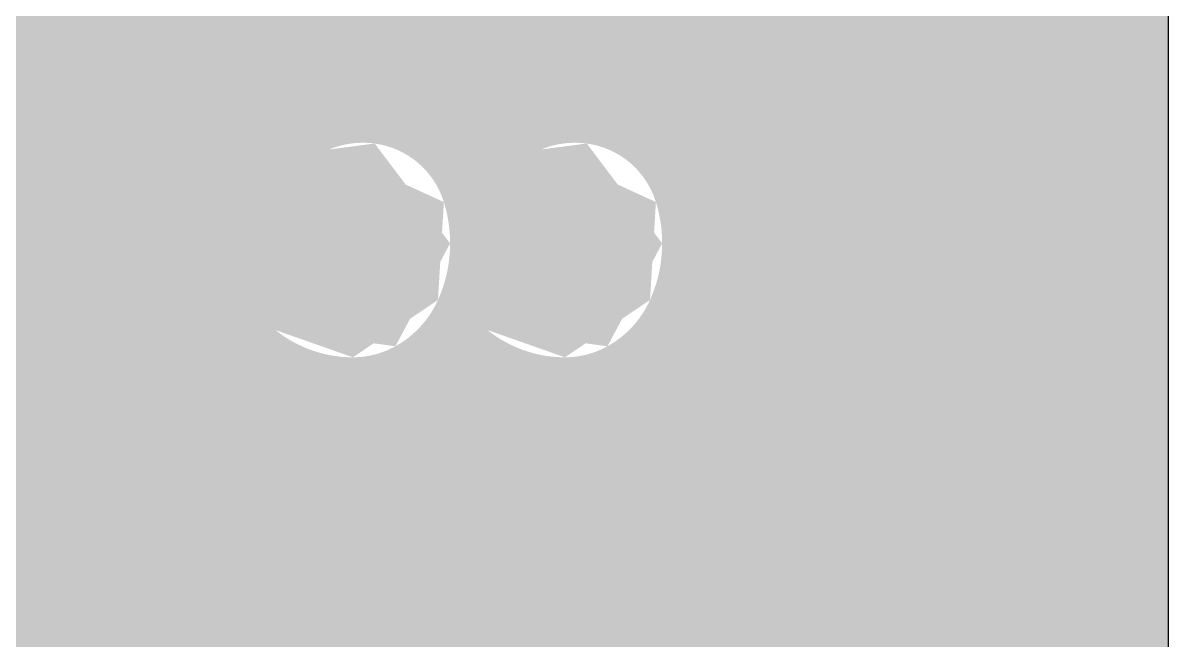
# Model space of a CAD drawing. Header units: millimetres. Extents: x -15 to 15, y -4 to 35.
# Drawn here: x 7.66 to 15, y 2.96 to 6.92 of the extents above; entities that cross this region are included whole.
import ezdxf

# ---------------------------------------------------------------- set-up
doc = ezdxf.new("R2010")
doc.units = ezdxf.units.MM
doc.layers.add('GREEN', color=7, linetype='Continuous', true_color=0x007f00)
doc.layers.add('WHITE', color=7, linetype='Continuous', true_color=0xf5f5f5)
doc.layers.add('L25', color=1, linetype='Continuous')
doc.layers.add('T25', color=1, linetype='Continuous')

# ---------------------------------------------------------------- blocks, each defined once
blk = doc.blocks.new('MR-GM-31-7')
at = {"layer": 'GREEN'}
h = blk.add_hatch(color=256, dxfattribs=at)
h.dxf.hatch_style = 1
edge = h.paths.add_edge_path(flags=16)
edge.add_line((14, 32.5), (14, 2.5))
edge.add_arc((12.5, 2.5), 1.5, -90, 0, ccw=False)
edge.add_line((12.5, 1), (-12.5, 1))
edge.add_arc((-12.5, 2.5), 1.5, 180, 270, ccw=False)
edge.add_line((-14, 2.5), (-14, 32.5))
edge.add_arc((-12.5, 32.5), 1.5, 90, 180, ccw=False)
edge.add_line((-12.5, 34), (12.5, 34))
edge.add_arc((12.5, 32.5), 1.5, 0, 90, ccw=False)
edge = h.paths.add_edge_path()
edge.add_line((14.5, 32.5), (14.5, 2.5))
edge.add_arc((12.5, 2.5), 2, -90, 0, ccw=False)
edge.add_line((12.5, 0.5), (-12.5, 0.5))
edge.add_arc((-12.5, 2.5), 2, 180, 270, ccw=False)
edge.add_line((-14.5, 2.5), (-14.5, 32.5))
edge.add_arc((-12.5, 32.5), 2, 90, 180, ccw=False)
edge.add_line((-12.5, 34.5), (12.5, 34.5))
edge.add_arc((12.5, 32.5), 2, 0, 90, ccw=False)
h = blk.add_hatch(color=256, dxfattribs=at)
h.dxf.hatch_style = 1
h.paths.add_polyline_path([(8.8896, 6.4532, 0.767016), (7.8804, 6.4532, 0.131852), (7.8804, 5.1572, 0.339345), (8.385, 4.7702), (8.385, 5.0502, -0.339345), (8.1509, 5.2298, -0.131852), (8.1509, 6.3806, -0.767016), (8.6191, 6.3806, -0.131852), (8.6191, 5.2298, -0.33923), (8.3851, 5.0502), (8.3851, 4.7702, 0.339292), (8.8896, 5.1572, 0.131852)])
h = blk.add_hatch(color=256, dxfattribs=at)
h.dxf.hatch_style = 1
edge = h.paths.add_edge_path()
edge.add_ellipse((9.7718, 5.5638), major_axis=(0, 0.7937), ratio=1, start_angle=141.24341, end_angle=180.00001, ccw=False)
edge.add_line((9.275, 4.9449), (9.4503, 5.1633))
edge.add_ellipse((9.7718, 5.5638), major_axis=(0, 0.5137), ratio=1, start_angle=141.24349, end_angle=179.99999)
edge.add_ellipse((9.7718, 5.3305), major_axis=(0, 0.2803), ratio=1, start_angle=179.99999, end_angle=209.09099)
edge.add_ellipse((9.7327, 5.4009), major_axis=(0, 0.3609), ratio=1, start_angle=209.09103, end_angle=245.76763)
edge.add_ellipse((9.5106, 5.5008), major_axis=(0, 0.6044), ratio=1, start_angle=245.76761, end_angle=270.00002)
edge.add_ellipse((9.4958, 5.5008), major_axis=(0, 0.6192), ratio=1, start_angle=-90, end_angle=-72.84605)
edge.add_ellipse((9.8398, 5.607), major_axis=(0, 0.2591), ratio=1, start_angle=-72.84607, end_angle=-7.63227)
edge.add_ellipse((9.836, 5.5787), major_axis=(0, 0.2878), ratio=1, start_angle=-7.63226, end_angle=22.48313)
edge.add_ellipse((9.9625, 5.2732), major_axis=(0, 0.6183), ratio=1, start_angle=22.48309, end_angle=35.58487)
edge.add_line((9.6026, 5.7761), (9.324, 5.8112))
edge.add_line((9.324, 5.8112), (9.3735, 6.8052))
edge.add_line((9.3735, 6.8052), (10.3168, 6.8052))
edge.add_line((10.3168, 6.8052), (10.3168, 6.5252))
edge.add_line((10.3168, 6.5252), (9.6399, 6.5252))
edge.add_line((9.6399, 6.5252), (9.6189, 6.1033))
edge.add_ellipse((9.836, 5.5787), major_axis=(0, 0.5678), ratio=1, start_angle=352.36774, end_angle=382.48313, ccw=False)
edge.add_ellipse((9.8398, 5.607), major_axis=(0, 0.5391), ratio=1, start_angle=287.15395, end_angle=352.36775, ccw=False)
edge.add_ellipse((9.4958, 5.5008), major_axis=(0, 0.8992), ratio=1, start_angle=269.99999, end_angle=287.15393, ccw=False)
edge.add_ellipse((9.5106, 5.5008), major_axis=(0, 0.8844), ratio=1, start_angle=245.76758, end_angle=269.99998, ccw=False)
edge.add_ellipse((9.7327, 5.4009), major_axis=(0, 0.6409), ratio=1, start_angle=209.09094, end_angle=245.76754, ccw=False)
edge.add_ellipse((9.7718, 5.3305), major_axis=(0, 0.5603), ratio=1, start_angle=179.99997, end_angle=209.09097, ccw=False)
h = blk.add_hatch(color=256, dxfattribs=at)
h.dxf.hatch_style = 1
edge = h.paths.add_edge_path()
edge.add_ellipse((11.1318, 5.5638), major_axis=(0, 0.7937), ratio=1, start_angle=141.24341, end_angle=180.00001, ccw=False)
edge.add_line((10.635, 4.9449), (10.8103, 5.1633))
edge.add_ellipse((11.1318, 5.5638), major_axis=(0, 0.5137), ratio=1, start_angle=141.24349, end_angle=179.99999)
edge.add_ellipse((11.1318, 5.3305), major_axis=(0, 0.2803), ratio=1, start_angle=179.99999, end_angle=209.09099)
edge.add_ellipse((11.0927, 5.4009), major_axis=(0, 0.3609), ratio=1, start_angle=209.09103, end_angle=245.76763)
edge.add_ellipse((10.8706, 5.5008), major_axis=(0, 0.6044), ratio=1, start_angle=245.76761, end_angle=270.00002)
edge.add_ellipse((10.8558, 5.5008), major_axis=(0, 0.6192), ratio=1, start_angle=-90, end_angle=-72.84605)
edge.add_ellipse((11.1998, 5.607), major_axis=(0, 0.2591), ratio=1, start_angle=-72.84607, end_angle=-7.63227)
edge.add_ellipse((11.196, 5.5787), major_axis=(0, 0.2878), ratio=1, start_angle=-7.63226, end_angle=22.48313)
edge.add_ellipse((11.3225, 5.2732), major_axis=(0, 0.6183), ratio=1, start_angle=22.48309, end_angle=35.58487)
edge.add_line((10.9626, 5.7761), (10.684, 5.8112))
edge.add_line((10.684, 5.8112), (10.7335, 6.8052))
edge.add_line((10.7335, 6.8052), (11.6768, 6.8052))
edge.add_line((11.6768, 6.8052), (11.6768, 6.5252))
edge.add_line((11.6768, 6.5252), (10.9999, 6.5252))
edge.add_line((10.9999, 6.5252), (10.9789, 6.1033))
edge.add_ellipse((11.196, 5.5787), major_axis=(0, 0.5678), ratio=1, start_angle=352.36774, end_angle=382.48313, ccw=False)
edge.add_ellipse((11.1998, 5.607), major_axis=(0, 0.5391), ratio=1, start_angle=287.15395, end_angle=352.36775, ccw=False)
edge.add_ellipse((10.8558, 5.5008), major_axis=(0, 0.8992), ratio=1, start_angle=269.99999, end_angle=287.15393, ccw=False)
edge.add_ellipse((10.8706, 5.5008), major_axis=(0, 0.8844), ratio=1, start_angle=245.76758, end_angle=269.99998, ccw=False)
edge.add_ellipse((11.0927, 5.4009), major_axis=(0, 0.6409), ratio=1, start_angle=209.09094, end_angle=245.76754, ccw=False)
edge.add_ellipse((11.1318, 5.3305), major_axis=(0, 0.5603), ratio=1, start_angle=179.99997, end_angle=209.09097, ccw=False)
h = blk.add_hatch(color=256, dxfattribs=at)
h.paths.add_polyline_path([(10.9593, 3.1483), (10.9331, 3.1277), (10.8926, 3.1051), (10.8484, 3.0966), (10.8165, 3.1004), (10.7864, 3.1117), (10.7619, 3.1333), (10.7469, 3.1652), (10.745, 3.2038), (10.7506, 3.231), (10.7685, 3.2555), (10.8052, 3.2837), (10.8447, 3.3034), (10.8964, 3.3269), (10.9425, 3.3438), (10.9593, 3.3513)], flags=16)
h.paths.add_polyline_path([(10.9593, 3.3802), (10.9594, 3.5328), (10.9566, 3.5629), (10.9434, 3.5807), (10.9208, 3.5929), (10.8926, 3.5976), (10.8503, 3.5967), (10.8099, 3.5845), (10.7798, 3.5676), (10.7629, 3.5516), (10.7572, 3.5412), (10.7582, 3.5337), (10.7591, 3.4989), (10.7582, 3.4707), (10.7518, 3.4492), (10.7412, 3.4294), (10.7158, 3.419), (10.6952, 3.4172), (10.6726, 3.4209), (10.6594, 3.435), (10.6519, 3.4576), (10.6547, 3.483), (10.6688, 3.5102), (10.697, 3.5403), (10.7544, 3.5817), (10.8193, 3.6108), (10.8804, 3.6287), (10.9227, 3.6343), (10.9641, 3.6334), (11.0027, 3.623), (11.0318, 3.5995), (11.0553, 3.5619), (11.061, 3.5112), (11.0641, 3.4404), (11.0641, 3.1248), (11.0685, 3.0938), (11.0807, 3.0844), (11.0976, 3.0844), (11.1164, 3.0919), (11.1249, 3.1098), (11.1324, 3.1277), (11.1512, 3.1277), (11.1456, 3.0938), (11.1324, 3.0647), (11.1117, 3.0431), (11.0854, 3.0327), (11.0591, 3.028), (11.0309, 3.0337), (11.0017, 3.0478), (10.981, 3.0694), (10.966, 3.0938), (10.9604, 3.1209), (10.9331, 3.0995), (10.8889, 3.0656), (10.8494, 3.0421), (10.8183, 3.0346), (10.7845, 3.0308), (10.7563, 3.0308), (10.7272, 3.038), (10.6886, 3.0619), (10.6679, 3.0882), (10.6566, 3.1154), (10.6528, 3.1446), (10.6557, 3.1718), (10.6688, 3.2066), (10.6904, 3.2414), (10.7205, 3.2686), (10.7647, 3.2968), (10.8165, 3.3228), (10.8738, 3.3467), (10.919, 3.3645)])
h.paths.add_polyline_path([(11.6182, 3.5913), (11.6282, 3.5865), (11.6365, 3.5817), (11.6444, 3.5763), (11.6519, 3.5704), (11.659, 3.5639), (11.6657, 3.5569), (11.672, 3.5494), (11.6778, 3.5413), (11.6832, 3.5327), (11.6869, 3.5262), (11.691, 3.5179), (11.6948, 3.5094), (11.6981, 3.5007), (11.701, 3.4918), (11.7035, 3.4827), (11.7055, 3.4734), (11.7071, 3.4639), (11.7083, 3.4542), (11.7083, 3.1553), (11.7075, 3.1546), (11.6991, 3.1468), (11.6906, 3.1396), (11.6821, 3.1328), (11.6735, 3.1268), (11.665, 3.1212), (11.6563, 3.1164), (11.6477, 3.112), (11.639, 3.1082), (11.6302, 3.105), (11.6214, 3.1024), (11.6125, 3.1004), (11.6036, 3.0989), (11.5947, 3.098), (11.5857, 3.0978), (11.585, 3.0978), (11.5757, 3.0981), (11.5665, 3.0989), (11.5574, 3.1003), (11.5484, 3.1022), (11.5396, 3.1046), (11.5309, 3.1075), (11.5222, 3.111), (11.5137, 3.115), (11.5053, 3.1196), (11.497, 3.1247), (11.4887, 3.1302), (11.4806, 3.1363), (11.4726, 3.143), (11.4648, 3.1502), (11.457, 3.1579), (11.4493, 3.1662), (11.4469, 3.1689), (11.4417, 3.1751), (11.4367, 3.1816), (11.4319, 3.1884), (11.4274, 3.1953), (11.4232, 3.2026), (11.4192, 3.21), (11.4154, 3.2177), (11.4119, 3.2256), (11.4086, 3.2338), (11.4055, 3.2422), (11.4028, 3.2508), (11.4002, 3.2597), (11.3979, 3.2689), (11.3958, 3.2782), (11.394, 3.2878), (11.3924, 3.2977), (11.3911, 3.3078), (11.39, 3.3181), (11.3891, 3.3287), (11.3885, 3.3394), (11.3882, 3.3505), (11.3881, 3.3618), (11.3881, 3.3646), (11.3883, 3.3758), (11.3887, 3.3868), (11.3894, 3.3975), (11.3904, 3.408), (11.3916, 3.4182), (11.3931, 3.4281), (11.3948, 3.4378), (11.3968, 3.4473), (11.399, 3.4566), (11.4015, 3.4655), (11.4042, 3.4743), (11.4073, 3.4828), (11.4105, 3.491), (11.4141, 3.4991), (11.4178, 3.5068), (11.4218, 3.5143), (11.4261, 3.5215), (11.4307, 3.5286), (11.4355, 3.5354), (11.4405, 3.5419), (11.4458, 3.5482), (11.4514, 3.5543), (11.4558, 3.5587), (11.4637, 3.566), (11.4716, 3.5726), (11.4797, 3.5786), (11.4881, 3.584), (11.4966, 3.5888), (11.5053, 3.5928), (11.514, 3.5963), (11.5231, 3.5992), (11.5322, 3.6014), (11.5416, 3.603), (11.5511, 3.6039), (11.5607, 3.6043), (11.5695, 3.6039), (11.5791, 3.6029), (11.5887, 3.6011), (11.5985, 3.5985), (11.6083, 3.5953)], flags=16)
edge = h.paths.add_edge_path()
edge.add_arc((11.5698, 3.7284), 0.1855, 48.49159, 71.90466, ccw=False)
edge.add_line((11.6928, 3.8674), (11.6976, 3.8604))
edge.add_line((11.6976, 3.8604), (11.7017, 3.8514))
edge.add_line((11.7017, 3.8514), (11.7051, 3.8405))
edge.add_line((11.7051, 3.8405), (11.7058, 3.8365))
edge.add_line((11.7058, 3.8365), (11.7065, 3.8316))
edge.add_line((11.7065, 3.8316), (11.707, 3.8258))
edge.add_line((11.707, 3.8258), (11.7076, 3.8192))
edge.add_line((11.7076, 3.8192), (11.7081, 3.8116))
edge.add_line((11.7081, 3.8116), (11.7085, 3.8031))
edge.add_line((11.7085, 3.8031), (11.7089, 3.7937))
edge.add_line((11.7089, 3.7937), (11.7092, 3.7833))
edge.add_line((11.7092, 3.7833), (11.7095, 3.7721))
edge.add_line((11.7095, 3.7721), (11.708, 3.7436))
edge.add_line((11.708, 3.7436), (11.7082, 3.7305))
edge.add_line((11.7082, 3.7305), (11.7082, 3.7166))
edge.add_line((11.7082, 3.7166), (11.7083, 3.7017))
edge.add_line((11.7083, 3.7017), (11.7083, 3.5948))
edge.add_line((11.7083, 3.5948), (11.7071, 3.5958))
edge.add_line((11.7071, 3.5958), (11.6997, 3.602))
edge.add_line((11.6997, 3.602), (11.692, 3.6076))
edge.add_line((11.692, 3.6076), (11.6841, 3.613))
edge.add_line((11.6841, 3.613), (11.6759, 3.6178))
edge.add_line((11.6759, 3.6178), (11.6675, 3.6223))
edge.add_line((11.6675, 3.6223), (11.6588, 3.6263))
edge.add_line((11.6588, 3.6263), (11.6498, 3.6299))
edge.add_line((11.6498, 3.6299), (11.6406, 3.6331))
edge.add_line((11.6406, 3.6331), (11.6311, 3.6359))
edge.add_line((11.6311, 3.6359), (11.6214, 3.6382))
edge.add_line((11.6214, 3.6382), (11.6115, 3.6401))
edge.add_line((11.6115, 3.6401), (11.6012, 3.6416))
edge.add_line((11.6012, 3.6416), (11.5908, 3.6426))
edge.add_line((11.5908, 3.6426), (11.58, 3.6433))
edge.add_line((11.58, 3.6433), (11.5691, 3.6435))
edge.add_line((11.5691, 3.6435), (11.5594, 3.6434))
edge.add_line((11.5594, 3.6434), (11.5491, 3.6429))
edge.add_line((11.5491, 3.6429), (11.539, 3.6422))
edge.add_line((11.539, 3.6422), (11.529, 3.6411))
edge.add_line((11.529, 3.6411), (11.5192, 3.6397))
edge.add_line((11.5192, 3.6397), (11.5096, 3.6381))
edge.add_line((11.5096, 3.6381), (11.5, 3.6361))
edge.add_line((11.5, 3.6361), (11.4906, 3.6339))
edge.add_line((11.4906, 3.6339), (11.4814, 3.6312))
edge.add_line((11.4814, 3.6312), (11.4724, 3.6284))
edge.add_line((11.4724, 3.6284), (11.4634, 3.6252))
edge.add_line((11.4634, 3.6252), (11.4546, 3.6217))
edge.add_line((11.4546, 3.6217), (11.446, 3.6178))
edge.add_line((11.446, 3.6178), (11.4375, 3.6137))
edge.add_line((11.4375, 3.6137), (11.4291, 3.6093))
edge.add_line((11.4291, 3.6093), (11.4209, 3.6045))
edge.add_line((11.4209, 3.6045), (11.4129, 3.5995))
edge.add_line((11.4129, 3.5995), (11.4049, 3.5942))
edge.add_line((11.4049, 3.5942), (11.3972, 3.5885))
edge.add_line((11.3972, 3.5885), (11.3896, 3.5826))
edge.add_line((11.3896, 3.5826), (11.3821, 3.5763))
edge.add_line((11.3821, 3.5763), (11.3748, 3.5697))
edge.add_line((11.3748, 3.5697), (11.3676, 3.5628))
edge.add_line((11.3676, 3.5628), (11.3606, 3.5556))
edge.add_line((11.3606, 3.5556), (11.3537, 3.5481))
edge.add_line((11.3537, 3.5481), (11.347, 3.5403))
edge.add_line((11.347, 3.5403), (11.3433, 3.5358))
edge.add_line((11.3433, 3.5358), (11.337, 3.5279))
edge.add_line((11.337, 3.5279), (11.331, 3.52))
edge.add_line((11.331, 3.52), (11.3253, 3.512))
edge.add_line((11.3253, 3.512), (11.3198, 3.5039))
edge.add_line((11.3198, 3.5039), (11.3145, 3.4958))
edge.add_line((11.3145, 3.4958), (11.3095, 3.4876))
edge.add_line((11.3095, 3.4876), (11.3048, 3.4794))
edge.add_line((11.3048, 3.4794), (11.3003, 3.4711))
edge.add_line((11.3003, 3.4711), (11.296, 3.4628))
edge.add_line((11.296, 3.4628), (11.292, 3.4543))
edge.add_line((11.292, 3.4543), (11.2881, 3.4459))
edge.add_line((11.2881, 3.4459), (11.2846, 3.4373))
edge.add_line((11.2846, 3.4373), (11.2813, 3.4287))
edge.add_line((11.2813, 3.4287), (11.2782, 3.4201))
edge.add_line((11.2782, 3.4201), (11.2754, 3.4114))
edge.add_line((11.2754, 3.4114), (11.2729, 3.4026))
edge.add_line((11.2729, 3.4026), (11.2705, 3.3938))
edge.add_line((11.2705, 3.3938), (11.2685, 3.3849))
edge.add_line((11.2685, 3.3849), (11.2666, 3.376))
edge.add_line((11.2666, 3.376), (11.265, 3.367))
edge.add_line((11.265, 3.367), (11.2637, 3.358))
edge.add_line((11.2637, 3.358), (11.2626, 3.3488))
edge.add_line((11.2626, 3.3488), (11.2617, 3.3396))
edge.add_line((11.2617, 3.3396), (11.2612, 3.3304))
edge.add_line((11.2612, 3.3304), (11.2608, 3.3211))
edge.add_line((11.2608, 3.3211), (11.2606, 3.3117))
edge.add_line((11.2606, 3.3117), (11.2608, 3.3017))
edge.add_line((11.2608, 3.3017), (11.2612, 3.2915))
edge.add_line((11.2612, 3.2915), (11.2619, 3.2815))
edge.add_line((11.2619, 3.2815), (11.2628, 3.2716))
edge.add_line((11.2628, 3.2716), (11.264, 3.2619))
edge.add_line((11.264, 3.2619), (11.2655, 3.2524))
edge.add_line((11.2655, 3.2524), (11.2672, 3.2431))
edge.add_line((11.2672, 3.2431), (11.2693, 3.2338))
edge.add_line((11.2693, 3.2338), (11.2716, 3.2247))
edge.add_line((11.2716, 3.2247), (11.2742, 3.2158))
edge.add_line((11.2742, 3.2158), (11.277, 3.2071))
edge.add_line((11.277, 3.2071), (11.2801, 3.1985))
edge.add_line((11.2801, 3.1985), (11.2835, 3.1901))
edge.add_line((11.2835, 3.1901), (11.2871, 3.1819))
edge.add_line((11.2871, 3.1819), (11.2911, 3.1737))
edge.add_line((11.2911, 3.1737), (11.2953, 3.1658))
edge.add_line((11.2953, 3.1658), (11.2997, 3.158))
edge.add_line((11.2997, 3.158), (11.3045, 3.1503))
edge.add_line((11.3045, 3.1503), (11.3095, 3.1429))
edge.add_line((11.3095, 3.1429), (11.3148, 3.1355))
edge.add_line((11.3148, 3.1355), (11.3203, 3.1284))
edge.add_line((11.3203, 3.1284), (11.3261, 3.1214))
edge.add_line((11.3261, 3.1214), (11.3323, 3.1146))
edge.add_line((11.3323, 3.1146), (11.3386, 3.1079))
edge.add_line((11.3386, 3.1079), (11.3445, 3.102))
edge.add_line((11.3445, 3.102), (11.3522, 3.0948))
edge.add_line((11.3522, 3.0948), (11.36, 3.088))
edge.add_line((11.36, 3.088), (11.3679, 3.0815))
edge.add_line((11.3679, 3.0815), (11.3759, 3.0754))
edge.add_line((11.3759, 3.0754), (11.384, 3.0697))
edge.add_line((11.384, 3.0697), (11.3923, 3.0643))
edge.add_line((11.3923, 3.0643), (11.4007, 3.0594))
edge.add_line((11.4007, 3.0594), (11.4092, 3.0547))
edge.add_line((11.4092, 3.0547), (11.4179, 3.0505))
edge.add_line((11.4179, 3.0505), (11.4267, 3.0466))
edge.add_line((11.4267, 3.0466), (11.4355, 3.0431))
edge.add_line((11.4355, 3.0431), (11.4445, 3.0399))
edge.add_line((11.4445, 3.0399), (11.4536, 3.0371))
edge.add_line((11.4536, 3.0371), (11.4629, 3.0348))
edge.add_line((11.4629, 3.0348), (11.4723, 3.0327))
edge.add_line((11.4723, 3.0327), (11.4818, 3.0311))
edge.add_line((11.4818, 3.0311), (11.4914, 3.0297))
edge.add_line((11.4914, 3.0297), (11.5012, 3.0288))
edge.add_line((11.5012, 3.0288), (11.511, 3.0283))
edge.add_line((11.511, 3.0283), (11.521, 3.0281))
edge.add_line((11.521, 3.0281), (11.5281, 3.0282))
edge.add_line((11.5281, 3.0282), (11.5386, 3.0287))
edge.add_line((11.5386, 3.0287), (11.5489, 3.0296))
edge.add_line((11.5489, 3.0296), (11.5591, 3.0309))
edge.add_line((11.5591, 3.0309), (11.5691, 3.0326))
edge.add_line((11.5691, 3.0326), (11.579, 3.0348))
edge.add_line((11.579, 3.0348), (11.5888, 3.0375))
edge.add_line((11.5888, 3.0375), (11.5983, 3.0404))
edge.add_line((11.5983, 3.0404), (11.6078, 3.0439))
edge.add_line((11.6078, 3.0439), (11.6171, 3.0478))
edge.add_line((11.6171, 3.0478), (11.6187, 3.0484))
edge.add_line((11.6187, 3.0484), (11.6266, 3.0521))
edge.add_line((11.6266, 3.0521), (11.6346, 3.0561))
edge.add_line((11.6346, 3.0561), (11.6427, 3.0606))
edge.add_line((11.6427, 3.0606), (11.6508, 3.0655))
edge.add_line((11.6508, 3.0655), (11.6589, 3.0708))
edge.add_line((11.6589, 3.0708), (11.667, 3.0765))
edge.add_line((11.667, 3.0765), (11.6752, 3.0826))
edge.add_line((11.6752, 3.0826), (11.6834, 3.0891))
edge.add_line((11.6834, 3.0891), (11.6917, 3.096))
edge.add_line((11.6917, 3.096), (11.7, 3.1034))
edge.add_line((11.7, 3.1034), (11.7083, 3.1111))
edge.add_line((11.7083, 3.1111), (11.7083, 3.0281))
edge.add_line((11.7083, 3.0281), (11.8839, 3.0849))
edge.add_line((11.8839, 3.0849), (11.8231, 3.1054))
edge.add_line((11.8231, 3.1054), (11.8231, 3.9826))
edge.add_line((11.8231, 3.9826), (11.6275, 3.9048))
h.paths.add_polyline_path([(12.2109, 3.0566), (12.207, 3.0566), (12.1971, 3.0571), (12.1874, 3.0583), (12.1778, 3.06), (12.1684, 3.0623), (12.1592, 3.0651), (12.1501, 3.0686), (12.1411, 3.0726), (12.1324, 3.0772), (12.1237, 3.0825), (12.1152, 3.0882), (12.107, 3.0946), (12.0989, 3.1016), (12.0976, 3.1027), (12.0912, 3.1088), (12.0851, 3.1155), (12.0792, 3.1224), (12.0737, 3.1297), (12.0684, 3.1374), (12.0635, 3.1454), (12.0587, 3.1539), (12.0543, 3.1627), (12.0502, 3.172), (12.0463, 3.1815), (12.0427, 3.1915), (12.0394, 3.2018), (12.0364, 3.2126), (12.0336, 3.2237), (12.0311, 3.2352), (12.0102, 3.2352), (12.0102, 3.0594), (12.1007, 3.0349), (12.1116, 3.0322), (12.1223, 3.0298), (12.1329, 3.0275), (12.1431, 3.0256), (12.1533, 3.0239), (12.1631, 3.0225), (12.1728, 3.0213), (12.1823, 3.0204), (12.1916, 3.0198), (12.2007, 3.0194), (12.2096, 3.0193), (12.2153, 3.0193), (12.2253, 3.0198), (12.2352, 3.0208), (12.245, 3.0222), (12.2546, 3.0241), (12.2641, 3.0264), (12.2734, 3.0292), (12.2827, 3.0324), (12.2918, 3.0361), (12.3008, 3.0402), (12.3097, 3.0449), (12.3184, 3.05), (12.3269, 3.0556), (12.3354, 3.0615), (12.3438, 3.068), (12.3497, 3.073), (12.3571, 3.0799), (12.3639, 3.0871), (12.3701, 3.0945), (12.3759, 3.1022), (12.3811, 3.1103), (12.3857, 3.1186), (12.3898, 3.1272), (12.3934, 3.136), (12.3964, 3.1452), (12.3988, 3.1546), (12.4008, 3.1644), (12.4021, 3.1744), (12.4029, 3.1847), (12.4032, 3.1953), (12.4031, 3.203), (12.4024, 3.2118), (12.4012, 3.2204), (12.3996, 3.2289), (12.3974, 3.2372), (12.3947, 3.2453), (12.3916, 3.2533), (12.388, 3.2611), (12.3839, 3.2688), (12.3793, 3.2764), (12.3742, 3.2838), (12.3686, 3.291), (12.3625, 3.2981), (12.356, 3.305), (12.3489, 3.3118), (12.3414, 3.3184), (12.3333, 3.3249), (12.3248, 3.3312), (12.3158, 3.3374), (12.3062, 3.3434), (12.2962, 3.3492), (12.2857, 3.355), (12.2747, 3.3605), (12.1823, 3.4054), (12.1744, 3.4094), (12.1629, 3.4154), (12.1524, 3.4213), (12.1426, 3.4271), (12.1338, 3.4328), (12.1258, 3.4385), (12.1187, 3.4441), (12.1125, 3.4497), (12.1071, 3.4551), (12.1026, 3.4605), (12.0995, 3.4647), (12.0943, 3.473), (12.09, 3.4817), (12.0866, 3.4909), (12.0843, 3.5006), (12.0828, 3.5107), (12.0824, 3.5214), (12.0824, 3.5224), (12.0833, 3.5316), (12.0856, 3.5405), (12.0894, 3.549), (12.0947, 3.5574), (12.1014, 3.5654), (12.1096, 3.5733), (12.1147, 3.5773), (12.1224, 3.5825), (12.1308, 3.5868), (12.1397, 3.5904), (12.1492, 3.5931), (12.1593, 3.5951), (12.1699, 3.5963), (12.1811, 3.5966), (12.186, 3.5966), (12.1968, 3.5961), (12.2072, 3.5948), (12.2173, 3.593), (12.227, 3.5906), (12.2363, 3.5876), (12.2452, 3.5839), (12.2538, 3.5796), (12.262, 3.5747), (12.2698, 3.5692), (12.2773, 3.5631), (12.2781, 3.5623), (12.2833, 3.5572), (12.2883, 3.5516), (12.2933, 3.5452), (12.2981, 3.5383), (12.3027, 3.5308), (12.3072, 3.5226), (12.3116, 3.514), (12.3159, 3.5047), (12.32, 3.4948), (12.3241, 3.4843), (12.3279, 3.4732), (12.3316, 3.4616), (12.3352, 3.4493), (12.3387, 3.4365), (12.3596, 3.4365), (12.3596, 3.5936), (12.2516, 3.6237), (12.2406, 3.6264), (12.2301, 3.6288), (12.2199, 3.6306), (12.2102, 3.6322), (12.201, 3.6332), (12.192, 3.6338), (12.1836, 3.634), (12.1728, 3.6338), (12.1621, 3.633), (12.1517, 3.6318), (12.1416, 3.6301), (12.1319, 3.6279), (12.1224, 3.6252), (12.1132, 3.622), (12.1042, 3.6183), (12.0956, 3.6142), (12.0874, 3.6095), (12.0793, 3.6043), (12.0716, 3.5986), (12.0642, 3.5925), (12.0571, 3.5859), (12.0541, 3.583), (12.0472, 3.5756), (12.041, 3.5679), (12.0351, 3.56), (12.03, 3.5518), (12.0253, 3.5433), (12.0211, 3.5346), (12.0176, 3.5256), (12.0146, 3.5164), (12.0121, 3.5068), (12.0102, 3.4971), (12.0088, 3.4871), (12.008, 3.4768), (12.0077, 3.4663), (12.0078, 3.4582), (12.0086, 3.4474), (12.0099, 3.4369), (12.0119, 3.4269), (12.0144, 3.4172), (12.0175, 3.408), (12.0213, 3.3992), (12.0257, 3.3907), (12.0306, 3.3827), (12.0362, 3.3751), (12.0382, 3.3726), (12.0427, 3.3674), (12.0478, 3.3622), (12.0536, 3.3568), (12.0599, 3.3514), (12.0669, 3.346), (12.0744, 3.3404), (12.0825, 3.3348), (12.0913, 3.329), (12.1007, 3.3232), (12.1106, 3.3173), (12.1211, 3.3113), (12.1323, 3.3052), (12.1441, 3.299), (12.1564, 3.2928), (12.1591, 3.2914), (12.1716, 3.2852), (12.1835, 3.279), (12.1948, 3.273), (12.2054, 3.2672), (12.2156, 3.2615), (12.225, 3.256), (12.2339, 3.2506), (12.2422, 3.2454), (12.2499, 3.2404), (12.2569, 3.2355), (12.2634, 3.2307), (12.2693, 3.2261), (12.2745, 3.2217), (12.2792, 3.2174), (12.2808, 3.2158), (12.2876, 3.2082), (12.2934, 3.2003), (12.2984, 3.192), (12.3024, 3.1832), (12.3055, 3.174), (12.3078, 3.1644), (12.3091, 3.1544), (12.3096, 3.144), (12.309, 3.1341), (12.3074, 3.1244), (12.3046, 3.1151), (12.3008, 3.1063), (12.2957, 3.098), (12.2896, 3.0901), (12.2824, 3.0826), (12.2763, 3.0774), (12.2685, 3.0719), (12.2602, 3.0672), (12.2514, 3.0634), (12.242, 3.0605), (12.2322, 3.0583), (12.2217, 3.057)])
h.paths.add_polyline_path([(10.151, 3.6148), (10.143, 3.6107), (10.135, 3.6062), (10.1272, 3.6015), (10.1195, 3.5963), (10.1121, 3.5909), (10.1048, 3.5852), (10.0976, 3.5792), (10.0906, 3.5728), (10.0838, 3.5661), (10.0771, 3.5591), (10.0706, 3.5518), (10.0642, 3.5442), (10.0581, 3.5362), (10.052, 3.5279), (10.0461, 3.5194), (10.0404, 3.5105), (10.0398, 3.5096), (10.0344, 3.5008), (10.0294, 3.492), (10.0246, 3.4831), (10.02, 3.4742), (10.0157, 3.4653), (10.0117, 3.4564), (10.008, 3.4474), (10.0046, 3.4384), (10.0014, 3.4294), (9.9984, 3.4203), (9.9958, 3.4112), (9.9934, 3.4021), (9.9913, 3.393), (9.9895, 3.3838), (9.9879, 3.3746), (9.9866, 3.3654), (9.9856, 3.356), (9.9855, 3.3554), (9.9848, 3.3455), (9.9842, 3.3357), (9.984, 3.326), (9.984, 3.3163), (9.9844, 3.3067), (9.985, 3.2972), (9.9858, 3.2878), (9.987, 3.2783), (9.9884, 3.269), (9.9901, 3.2597), (9.992, 3.2505), (9.9943, 3.2413), (9.9968, 3.2322), (9.9996, 3.2232), (10.0027, 3.2142), (10.006, 3.2053), (10.0096, 3.1965), (10.0135, 3.1877), (10.0176, 3.179), (10.0221, 3.1703), (10.0268, 3.1618), (10.0318, 3.1532), (10.0359, 3.1465), (10.0414, 3.1382), (10.047, 3.1303), (10.0528, 3.1227), (10.0589, 3.1153), (10.065, 3.1082), (10.0715, 3.1014), (10.078, 3.095), (10.0848, 3.0888), (10.0917, 3.0829), (10.0989, 3.0774), (10.1063, 3.0721), (10.1138, 3.0671), (10.1215, 3.0625), (10.1295, 3.0581), (10.1376, 3.054), (10.1458, 3.0502), (10.1543, 3.0467), (10.163, 3.0435), (10.1719, 3.0406), (10.181, 3.038), (10.1902, 3.0357), (10.1997, 3.0337), (10.2093, 3.032), (10.2191, 3.0306), (10.2292, 3.0295), (10.2388, 3.0287), (10.2486, 3.0282), (10.2585, 3.0281), (10.2682, 3.0283), (10.2779, 3.0288), (10.2875, 3.0296), (10.2969, 3.0308), (10.3064, 3.0323), (10.3157, 3.0341), (10.3248, 3.0362), (10.334, 3.0387), (10.3431, 3.0415), (10.3521, 3.0446), (10.361, 3.0481), (10.3698, 3.0519), (10.3785, 3.056), (10.3839, 3.0588), (10.392, 3.0632), (10.3999, 3.068), (10.4076, 3.073), (10.4151, 3.0784), (10.4225, 3.084), (10.4297, 3.0899), (10.4367, 3.0962), (10.4435, 3.1027), (10.4502, 3.1096), (10.4567, 3.1168), (10.463, 3.1242), (10.4691, 3.132), (10.4751, 3.1401), (10.4809, 3.1484), (10.4865, 3.157), (10.492, 3.166), (10.4965, 3.1739), (10.5015, 3.1829), (10.5061, 3.1919), (10.5106, 3.2009), (10.5147, 3.21), (10.5186, 3.219), (10.5222, 3.2281), (10.5256, 3.2372), (10.5287, 3.2463), (10.5315, 3.2554), (10.5341, 3.2645), (10.5364, 3.2736), (10.5385, 3.2827), (10.5403, 3.2919), (10.5418, 3.3011), (10.5431, 3.3102), (10.5441, 3.3194), (10.5442, 3.3206), (10.545, 3.3305), (10.5455, 3.3403), (10.5457, 3.3501), (10.5456, 3.3598), (10.5452, 3.3694), (10.5445, 3.379), (10.5436, 3.3884), (10.5424, 3.3978), (10.5409, 3.4071), (10.5391, 3.4164), (10.537, 3.4256), (10.5347, 3.4346), (10.532, 3.4436), (10.5291, 3.4525), (10.5258, 3.4614), (10.5223, 3.4702), (10.5185, 3.4789), (10.5145, 3.4875), (10.5101, 3.496), (10.5054, 3.5045), (10.5005, 3.5129), (10.4953, 3.5212), (10.4913, 3.5272), (10.4856, 3.5352), (10.4797, 3.5429), (10.4737, 3.5503), (10.4675, 3.5574), (10.4611, 3.5642), (10.4545, 3.5708), (10.4478, 3.577), (10.4408, 3.5831), (10.4337, 3.5887), (10.4263, 3.5941), (10.4188, 3.5992), (10.4111, 3.6041), (10.4033, 3.6086), (10.3952, 3.6128), (10.387, 3.6168), (10.3785, 3.6205), (10.3699, 3.6239), (10.3611, 3.627), (10.3521, 3.6299), (10.3429, 3.6324), (10.3336, 3.6347), (10.3241, 3.6366), (10.3144, 3.6383), (10.3044, 3.6397), (10.2943, 3.6409), (10.286, 3.6415), (10.2763, 3.6419), (10.2668, 3.6421), (10.2572, 3.6418), (10.2477, 3.6413), (10.2382, 3.6403), (10.2288, 3.6391), (10.2195, 3.6374), (10.2101, 3.6355), (10.2008, 3.6332), (10.1914, 3.6306), (10.1822, 3.6276), (10.173, 3.6243), (10.1639, 3.6206), (10.1547, 3.6166)])
h.paths.add_polyline_path([(10.2605, 3.0717), (10.2581, 3.0719), (10.2493, 3.0732), (10.2408, 3.0749), (10.2325, 3.0773), (10.2245, 3.0801), (10.2166, 3.0835), (10.2091, 3.0874), (10.2018, 3.0919), (10.1947, 3.0969), (10.1879, 3.1023), (10.1813, 3.1084), (10.175, 3.1149), (10.1689, 3.122), (10.1631, 3.1296), (10.1575, 3.1377), (10.1521, 3.1464), (10.147, 3.1556), (10.1421, 3.1653), (10.1376, 3.1756), (10.1358, 3.1795), (10.1325, 3.1878), (10.1293, 3.1962), (10.1264, 3.2047), (10.1236, 3.2133), (10.121, 3.2221), (10.1186, 3.2309), (10.1164, 3.2399), (10.1144, 3.2489), (10.1126, 3.2581), (10.111, 3.2674), (10.1096, 3.2767), (10.1084, 3.2863), (10.1074, 3.2959), (10.1065, 3.3056), (10.1059, 3.3154), (10.1054, 3.3253), (10.1052, 3.3354), (10.1052, 3.3455), (10.1053, 3.3558), (10.1056, 3.3661), (10.1062, 3.3766), (10.1069, 3.3871), (10.1078, 3.3978), (10.1085, 3.4038), (10.1098, 3.415), (10.1112, 3.4259), (10.1129, 3.4364), (10.1148, 3.4467), (10.1169, 3.4566), (10.1192, 3.4662), (10.1217, 3.4754), (10.1244, 3.4843), (10.1273, 3.4929), (10.1304, 3.5011), (10.1337, 3.509), (10.1371, 3.5166), (10.1408, 3.5238), (10.1434, 3.5285), (10.149, 3.5379), (10.1548, 3.5466), (10.1609, 3.5547), (10.1672, 3.562), (10.1738, 3.5687), (10.1806, 3.5747), (10.1875, 3.58), (10.1948, 3.5846), (10.2023, 3.5885), (10.2055, 3.59), (10.2151, 3.5939), (10.2245, 3.597), (10.234, 3.5994), (10.2433, 3.6011), (10.2525, 3.602), (10.2618, 3.6022), (10.2709, 3.6018), (10.2743, 3.6013), (10.2837, 3.6), (10.2928, 3.598), (10.3016, 3.5955), (10.3102, 3.5924), (10.3184, 3.5887), (10.3264, 3.5845), (10.334, 3.5797), (10.3413, 3.5744), (10.3483, 3.5684), (10.3551, 3.562), (10.3616, 3.5549), (10.3677, 3.5472), (10.3736, 3.5391), (10.3792, 3.5303), (10.3823, 3.5251), (10.3863, 3.5178), (10.3902, 3.5104), (10.3939, 3.5028), (10.3974, 3.495), (10.4007, 3.487), (10.4037, 3.479), (10.4065, 3.4707), (10.4092, 3.4623), (10.4116, 3.4536), (10.4139, 3.4449), (10.4159, 3.436), (10.4178, 3.4269), (10.4194, 3.4176), (10.4209, 3.4082), (10.4221, 3.3986), (10.4231, 3.3888), (10.4239, 3.3788), (10.4246, 3.3688), (10.425, 3.3585), (10.4252, 3.3481), (10.4252, 3.3375), (10.425, 3.3267), (10.4247, 3.3158), (10.4241, 3.3047), (10.4233, 3.2935), (10.4223, 3.282), (10.4211, 3.27), (10.4196, 3.2576), (10.4178, 3.2457), (10.416, 3.2342), (10.4139, 3.2231), (10.4117, 3.2124), (10.4093, 3.2022), (10.4067, 3.1924), (10.4039, 3.183), (10.401, 3.174), (10.3978, 3.1655), (10.3945, 3.1574), (10.391, 3.1497), (10.3873, 3.1424), (10.3835, 3.1356), (10.3794, 3.1292), (10.3751, 3.1232), (10.3707, 3.1176), (10.3661, 3.1125), (10.3627, 3.109), (10.3554, 3.1022), (10.3479, 3.0961), (10.34, 3.0906), (10.3321, 3.0858), (10.3239, 3.0816), (10.3155, 3.0782), (10.3068, 3.0754), (10.298, 3.0734), (10.289, 3.0719), (10.2797, 3.0712), (10.2702, 3.0711)], flags=16)
h.paths.add_polyline_path([(9.4999, 3.5542), (9.5062, 3.5314), (9.5149, 3.5345), (9.5244, 3.5373), (9.5335, 3.5393), (9.5422, 3.5405), (9.5505, 3.5409), (9.5528, 3.5409), (9.5623, 3.5396), (9.5708, 3.5367), (9.5784, 3.532), (9.5813, 3.5294), (9.5864, 3.5227), (9.5905, 3.5143), (9.5935, 3.5042), (9.5941, 3.5012), (9.5946, 3.4968), (9.5951, 3.4914), (9.5955, 3.4851), (9.5959, 3.4777), (9.5963, 3.4694), (9.5965, 3.46), (9.5968, 3.4497), (9.597, 3.4384), (9.5972, 3.4261), (9.5972, 3.4128), (9.5974, 3.3985), (9.5974, 3.3833), (9.5974, 3.1585), (9.5974, 3.1503), (9.5972, 3.1367), (9.5969, 3.1251), (9.5965, 3.1153), (9.5959, 3.1074), (9.5951, 3.1013), (9.5942, 3.0971), (9.5932, 3.0937), (9.5894, 3.0846), (9.5846, 3.0767), (9.5788, 3.0701), (9.572, 3.0648), (9.5701, 3.0636), (9.5635, 3.0602), (9.5561, 3.0574), (9.5478, 3.055), (9.5387, 3.0532), (9.5287, 3.0519), (9.5179, 3.0511), (9.5062, 3.0509), (9.5062, 3.0281), (9.803, 3.0281), (9.803, 3.0509), (9.7958, 3.051), (9.7849, 3.0516), (9.7748, 3.0527), (9.7656, 3.0543), (9.7572, 3.0565), (9.7497, 3.0591), (9.7429, 3.0623), (9.7387, 3.0647), (9.7305, 3.0704), (9.7237, 3.0766), (9.7181, 3.0834), (9.7138, 3.0908), (9.7111, 3.097), (9.7086, 3.1043), (9.7065, 3.1123), (9.7048, 3.1211), (9.7035, 3.1306), (9.7025, 3.1409), (9.702, 3.1518), (9.7018, 3.1636), (9.7018, 3.4415), (9.7024, 3.4429), (9.7079, 3.4532), (9.7133, 3.463), (9.7187, 3.4723), (9.7241, 3.481), (9.7294, 3.4892), (9.7346, 3.4969), (9.7399, 3.504), (9.7451, 3.5105), (9.7503, 3.5166), (9.7555, 3.5221), (9.7606, 3.527), (9.7614, 3.5277), (9.7698, 3.5343), (9.7778, 3.5383), (9.7853, 3.5397), (9.7857, 3.5397), (9.7916, 3.5387), (9.7986, 3.5361), (9.8068, 3.5318), (9.816, 3.5258), (9.8265, 3.5181), (9.8352, 3.5115), (9.8439, 3.5059), (9.8522, 3.5016), (9.8604, 3.4985), (9.8683, 3.4966), (9.8758, 3.496), (9.8833, 3.4965), (9.892, 3.4984), (9.9003, 3.5018), (9.9079, 3.5067), (9.915, 3.513), (9.9152, 3.5132), (9.921, 3.5203), (9.9257, 3.528), (9.9289, 3.5364), (9.9309, 3.5453), (9.9315, 3.5549), (9.9315, 3.5558), (9.9307, 3.5647), (9.9288, 3.5733), (9.9256, 3.5816), (9.9212, 3.5895), (9.9156, 3.597), (9.9087, 3.6043), (9.9031, 3.6089), (9.8957, 3.6139), (9.8879, 3.6179), (9.8794, 3.6211), (9.8705, 3.6233), (9.8611, 3.6247), (9.8511, 3.6251), (9.8445, 3.6249), (9.8379, 3.6241), (9.8312, 3.6229), (9.8246, 3.6212), (9.818, 3.619), (9.8114, 3.6163), (9.8049, 3.613), (9.7984, 3.6093), (9.7918, 3.6052), (9.7853, 3.6005), (9.7788, 3.5953), (9.7722, 3.5896), (9.7658, 3.5835), (9.7593, 3.5768), (9.7528, 3.5696), (9.7464, 3.562), (9.74, 3.5539), (9.7336, 3.5452), (9.7272, 3.5361), (9.7209, 3.5265), (9.7145, 3.5164), (9.7081, 3.5058), (9.7018, 3.4947), (9.7018, 3.6251), (9.6752, 3.6251)])
h = blk.add_hatch(color=256, dxfattribs=at)
h.paths.add_polyline_path([(8.1244, 3.3802), (8.1245, 3.5328), (8.1217, 3.5629), (8.1085, 3.5807), (8.086, 3.5929), (8.0578, 3.5976), (8.0154, 3.5967), (7.975, 3.5845), (7.9449, 3.5676), (7.928, 3.5516), (7.9223, 3.5412), (7.9233, 3.5337), (7.9242, 3.4989), (7.9233, 3.4707), (7.9169, 3.4492), (7.9064, 3.4294), (7.881, 3.419), (7.8603, 3.4172), (7.8377, 3.4209), (7.8245, 3.435), (7.817, 3.4576), (7.8198, 3.483), (7.8339, 3.5102), (7.8622, 3.5403), (7.9195, 3.5817), (7.9844, 3.6108), (8.0455, 3.6287), (8.0879, 3.6343), (8.1292, 3.6334), (8.1678, 3.623), (8.1969, 3.5995), (8.2204, 3.5619), (8.2261, 3.5112), (8.2293, 3.4404), (8.2293, 3.1248), (8.2336, 3.0938), (8.2458, 3.0844), (8.2628, 3.0844), (8.2816, 3.0919), (8.29, 3.1098), (8.2976, 3.1277), (8.3164, 3.1277), (8.3107, 3.0938), (8.2976, 3.0647), (8.2769, 3.0431), (8.2505, 3.0327), (8.2242, 3.028), (8.196, 3.0337), (8.1668, 3.0478), (8.1462, 3.0694), (8.1311, 3.0938), (8.1255, 3.1209), (8.0982, 3.0995), (8.054, 3.0656), (8.0145, 3.0421), (7.9835, 3.0346), (7.9496, 3.0308), (7.9214, 3.0308), (7.8923, 3.038), (7.8537, 3.0619), (7.833, 3.0882), (7.8217, 3.1154), (7.818, 3.1446), (7.8208, 3.1718), (7.8339, 3.2066), (7.8556, 3.2414), (7.8857, 3.2686), (7.9299, 3.2968), (7.9816, 3.3228), (8.039, 3.3467), (8.0841, 3.3645)])
h.paths.add_polyline_path([(8.1244, 3.1483), (8.0982, 3.1277), (8.0578, 3.1051), (8.0136, 3.0966), (7.9816, 3.1004), (7.9515, 3.1117), (7.927, 3.1333), (7.912, 3.1652), (7.9101, 3.2038), (7.9158, 3.231), (7.9336, 3.2555), (7.9703, 3.2837), (8.0098, 3.3034), (8.0615, 3.3269), (8.1076, 3.3438), (8.1244, 3.3513)], flags=16)
h.paths.add_polyline_path([(8.7687, 3.5542), (8.7787, 3.5314), (8.7859, 3.5339), (8.7962, 3.537), (8.8059, 3.5392), (8.8149, 3.5405), (8.8232, 3.5409), (8.8241, 3.5409), (8.8345, 3.5399), (8.8435, 3.5372), (8.8511, 3.5327), (8.8549, 3.5288), (8.8594, 3.5218), (8.8633, 3.5128), (8.8664, 3.5017), (8.8668, 3.4997), (8.8674, 3.4954), (8.868, 3.4903), (8.8685, 3.4842), (8.869, 3.4772), (8.8695, 3.4694), (8.8698, 3.4606), (8.8702, 3.451), (8.8704, 3.4404), (8.8706, 3.429), (8.8708, 3.4167), (8.871, 3.4035), (8.871, 3.3894), (8.8711, 3.3744), (8.8711, 3.1592), (8.871, 3.1532), (8.8707, 3.1407), (8.87, 3.1291), (8.8689, 3.1184), (8.8675, 3.1086), (8.8658, 3.0998), (8.8636, 3.0919), (8.8611, 3.0849), (8.8583, 3.0788), (8.8551, 3.0737), (8.8534, 3.0714), (8.8479, 3.066), (8.8414, 3.0613), (8.8337, 3.0576), (8.8249, 3.0547), (8.815, 3.0526), (8.8041, 3.0513), (8.792, 3.0509), (8.7787, 3.0509), (8.7787, 3.0281), (9.0797, 3.0281), (9.0797, 3.0509), (9.068, 3.0511), (9.0553, 3.0515), (9.0442, 3.0524), (9.0344, 3.0537), (9.0262, 3.0553), (9.0193, 3.0573), (9.014, 3.0598), (9.0062, 3.0644), (8.9992, 3.0704), (8.9931, 3.0778), (8.988, 3.0863), (8.9865, 3.0899), (8.985, 3.0954), (8.9837, 3.1024), (8.9826, 3.1108), (8.9818, 3.1207), (8.9812, 3.1321), (8.9809, 3.1449), (8.9807, 3.1592), (8.9807, 3.465), (8.9827, 3.4671), (8.9909, 3.4752), (8.9991, 3.483), (9.0072, 3.4903), (9.0154, 3.4973), (9.0235, 3.5037), (9.0317, 3.5097), (9.0398, 3.5153), (9.048, 3.5204), (9.0562, 3.525), (9.0644, 3.5293), (9.0726, 3.533), (9.0808, 3.5364), (9.089, 3.5393), (9.0971, 3.5417), (9.1054, 3.5437), (9.1136, 3.5452), (9.1217, 3.5463), (9.13, 3.547), (9.1382, 3.5473), (9.1396, 3.5473), (9.1504, 3.5467), (9.1605, 3.5454), (9.1698, 3.5431), (9.1785, 3.54), (9.1865, 3.5361), (9.1937, 3.5313), (9.2003, 3.5256), (9.2061, 3.5192), (9.2113, 3.5118), (9.2135, 3.5079), (9.2165, 3.5016), (9.2193, 3.4947), (9.2218, 3.4873), (9.2241, 3.4794), (9.2261, 3.4709), (9.2278, 3.4619), (9.2293, 3.4524), (9.2305, 3.4423), (9.2314, 3.4316), (9.232, 3.4205), (9.2324, 3.4088), (9.2326, 3.3966), (9.2326, 3.1592), (9.2326, 3.1539), (9.2324, 3.1398), (9.2322, 3.1278), (9.2318, 3.1177), (9.2313, 3.1097), (9.2306, 3.1036), (9.2299, 3.0997), (9.2278, 3.093), (9.2239, 3.084), (9.219, 3.0761), (9.2133, 3.0693), (9.2066, 3.0635), (9.2044, 3.062), (9.1979, 3.0586), (9.1902, 3.0558), (9.1812, 3.0537), (9.171, 3.0521), (9.1595, 3.0512), (9.1468, 3.0509), (9.1342, 3.0509), (9.1342, 3.0281), (9.4353, 3.0281), (9.4353, 3.0509), (9.4319, 3.0509), (9.4189, 3.0512), (9.4074, 3.052), (9.3972, 3.0533), (9.3885, 3.055), (9.3812, 3.0571), (9.3754, 3.0598), (9.3695, 3.0633), (9.3622, 3.0693), (9.3562, 3.0764), (9.3515, 3.0844), (9.3514, 3.0848), (9.3492, 3.0903), (9.3473, 3.0969), (9.3458, 3.1045), (9.3445, 3.1133), (9.3435, 3.1231), (9.3428, 3.134), (9.3423, 3.146), (9.3422, 3.1592), (9.3422, 3.4067), (9.3422, 3.4137), (9.342, 3.4256), (9.3416, 3.4371), (9.341, 3.448), (9.3403, 3.4584), (9.3394, 3.4683), (9.3382, 3.4777), (9.3369, 3.4865), (9.3354, 3.4949), (9.3337, 3.5027), (9.3319, 3.5101), (9.3299, 3.5169), (9.3276, 3.5232), (9.3258, 3.5278), (9.3214, 3.5377), (9.3169, 3.547), (9.312, 3.5558), (9.3068, 3.564), (9.3014, 3.5717), (9.2958, 3.5788), (9.2898, 3.5854), (9.2836, 3.5914), (9.2772, 3.5968), (9.2704, 3.6017), (9.2681, 3.6032), (9.2601, 3.6078), (9.2519, 3.6118), (9.2432, 3.6153), (9.2343, 3.6184), (9.225, 3.6208), (9.2154, 3.6227), (9.2055, 3.624), (9.1953, 3.6248), (9.1847, 3.6251), (9.1775, 3.625), (9.17, 3.6244), (9.1624, 3.6235), (9.1549, 3.6223), (9.1473, 3.6206), (9.1396, 3.6186), (9.132, 3.6163), (9.1243, 3.6136), (9.1165, 3.6105), (9.1088, 3.607), (9.101, 3.6032), (9.0932, 3.599), (9.0853, 3.5945), (9.0775, 3.5896), (9.0696, 3.5843), (9.0617, 3.5787), (9.0537, 3.5727), (9.0457, 3.5663), (9.0377, 3.5596), (9.0296, 3.5525), (9.0216, 3.545), (9.0134, 3.5372), (9.0053, 3.5291), (8.9972, 3.5205), (8.989, 3.5116), (8.9807, 3.5023), (8.9807, 3.6251), (8.9522, 3.6251)])
h.paths.add_polyline_path([(8.5978, 3.6251), (8.5699, 3.6251), (8.3953, 3.5542), (8.4041, 3.5314), (8.4044, 3.5315), (8.4165, 3.5357), (8.4276, 3.5386), (8.4379, 3.5403), (8.4472, 3.541), (8.4538, 3.5406), (8.4645, 3.5381), (8.4731, 3.5333), (8.4788, 3.5268), (8.4835, 3.5172), (8.487, 3.5048), (8.4871, 3.5045), (8.4881, 3.4989), (8.489, 3.4922), (8.4898, 3.4843), (8.4905, 3.4754), (8.491, 3.4654), (8.4916, 3.4543), (8.492, 3.4422), (8.4923, 3.4289), (8.4925, 3.4146), (8.4927, 3.3992), (8.4928, 3.3827), (8.4928, 3.1591), (8.4927, 3.1485), (8.4922, 3.1343), (8.4914, 3.1215), (8.4903, 3.1105), (8.4887, 3.1009), (8.4868, 3.0928), (8.4845, 3.0864), (8.4826, 3.0825), (8.4765, 3.0729), (8.4693, 3.065), (8.4611, 3.0592), (8.4594, 3.0582), (8.4523, 3.0556), (8.4433, 3.0536), (8.4322, 3.0521), (8.4192, 3.0512), (8.4041, 3.0509), (8.4041, 3.0281), (8.6858, 3.0281), (8.6858, 3.0509), (8.6819, 3.0509), (8.6677, 3.0514), (8.6553, 3.0526), (8.6448, 3.0543), (8.6362, 3.0567), (8.6295, 3.0598), (8.6261, 3.0618), (8.618, 3.0685), (8.6112, 3.0769), (8.606, 3.087), (8.6045, 3.0907), (8.6025, 3.0979), (8.6008, 3.1068), (8.5995, 3.1175), (8.5986, 3.1296), (8.598, 3.1436), (8.5978, 3.1591)])
h.paths.add_polyline_path([(7.4662, 3.6251), (7.4632, 3.6251), (7.4536, 3.6247), (7.444, 3.6239), (7.4344, 3.6227), (7.425, 3.621), (7.4156, 3.6189), (7.4062, 3.6163), (7.3969, 3.6133), (7.3876, 3.6099), (7.3784, 3.606), (7.3692, 3.6017), (7.3635, 3.5987), (7.3573, 3.595), (7.351, 3.591), (7.3445, 3.5866), (7.3379, 3.5818), (7.3311, 3.5765), (7.3241, 3.5708), (7.3169, 3.5648), (7.3096, 3.5584), (7.302, 3.5514), (7.2944, 3.5442), (7.2865, 3.5365), (7.2786, 3.5284), (7.2704, 3.5199), (7.2621, 3.511), (7.2536, 3.5016), (7.2519, 3.5084), (7.2491, 3.5182), (7.2458, 3.5277), (7.2422, 3.5367), (7.2381, 3.5452), (7.2336, 3.5533), (7.2288, 3.5611), (7.2235, 3.5684), (7.2178, 3.5753), (7.2117, 3.5818), (7.2053, 3.5878), (7.1984, 3.5934), (7.1914, 3.5985), (7.1834, 3.6036), (7.1753, 3.6081), (7.1668, 3.6121), (7.1581, 3.6155), (7.1491, 3.6184), (7.1398, 3.6209), (7.1303, 3.6227), (7.1205, 3.624), (7.1104, 3.6248), (7.1001, 3.6251), (7.0987, 3.6251), (7.0892, 3.6248), (7.0796, 3.6239), (7.0701, 3.6225), (7.0605, 3.6206), (7.0509, 3.6182), (7.0413, 3.6153), (7.0317, 3.6118), (7.0255, 3.6093), (7.0166, 3.6054), (7.0081, 3.6012), (6.9996, 3.5965), (6.9912, 3.5916), (6.9831, 3.5863), (6.975, 3.5805), (6.9672, 3.5744), (6.967, 3.5743), (6.9643, 3.5721), (6.9608, 3.569), (6.9563, 3.565), (6.951, 3.5602), (6.9448, 3.5545), (6.9377, 3.5479), (6.9297, 3.5403), (6.9208, 3.532), (6.911, 3.5227), (6.9003, 3.5126), (6.8888, 3.5016), (6.8888, 3.6251), (6.8602, 3.6251), (6.6768, 3.5542), (6.6868, 3.5314), (6.694, 3.5339), (6.7043, 3.537), (6.714, 3.5392), (6.723, 3.5405), (6.7313, 3.5409), (6.7418, 3.5401), (6.751, 3.5376), (6.7585, 3.5333), (6.7614, 3.5305), (6.7662, 3.5237), (6.7701, 3.5149), (6.7732, 3.5042), (6.7733, 3.5035), (6.7742, 3.4988), (6.775, 3.4932), (6.7757, 3.487), (6.7763, 3.4799), (6.7769, 3.472), (6.7775, 3.4633), (6.7779, 3.4539), (6.7783, 3.4436), (6.7786, 3.4326), (6.7788, 3.4208), (6.779, 3.4082), (6.7791, 3.3949), (6.7791, 3.3807), (6.7791, 3.1592), (6.779, 3.1485), (6.7787, 3.1362), (6.778, 3.1251), (6.7771, 3.1151), (6.7759, 3.1063), (6.7744, 3.0987), (6.7726, 3.0922), (6.7705, 3.0869), (6.7705, 3.0869), (6.7657, 3.078), (6.7599, 3.0706), (6.7531, 3.0645), (6.7453, 3.0598), (6.7447, 3.0594), (6.7384, 3.0568), (6.7308, 3.0547), (6.7219, 3.053), (6.7115, 3.0518), (6.6998, 3.0511), (6.6868, 3.0509), (6.6868, 3.0281), (6.9878, 3.0281), (6.9878, 3.0509), (6.976, 3.051), (6.9634, 3.0515), (6.9523, 3.0524), (6.9425, 3.0537), (6.9343, 3.0553), (6.9274, 3.0573), (6.922, 3.0598), (6.9154, 3.0636), (6.9082, 3.0695), (6.9022, 3.0767), (6.8974, 3.085), (6.8974, 3.0851), (6.8954, 3.09), (6.8936, 3.0962), (6.8922, 3.1036), (6.8909, 3.1121), (6.89, 3.122), (6.8893, 3.1332), (6.8889, 3.1455), (6.8888, 3.1592), (6.8888, 3.47), (6.8889, 3.4701), (6.8945, 3.4764), (6.9005, 3.4825), (6.907, 3.4885), (6.9139, 3.4944), (6.9213, 3.5002), (6.929, 3.5059), (6.9371, 3.5115), (6.9457, 3.517), (6.9546, 3.5223), (6.964, 3.5275), (6.9738, 3.5327), (6.9794, 3.5355), (6.9887, 3.5396), (6.998, 3.5431), (7.0074, 3.546), (7.0168, 3.5482), (7.0261, 3.5498), (7.0355, 3.5507), (7.0449, 3.551), (7.0462, 3.551), (7.0563, 3.5505), (7.0659, 3.5492), (7.0751, 3.5472), (7.0838, 3.5443), (7.0921, 3.5407), (7.0999, 3.5362), (7.1073, 3.531), (7.1142, 3.525), (7.1207, 3.5181), (7.1267, 3.5105), (7.128, 3.5086), (7.1315, 3.5026), (7.1348, 3.496), (7.1377, 3.4888), (7.1402, 3.4809), (7.1425, 3.4724), (7.1443, 3.4634), (7.1459, 3.4536), (7.147, 3.4433), (7.1479, 3.4324), (7.1484, 3.4208), (7.1486, 3.4086), (7.1486, 3.1592), (7.1486, 3.1489), (7.1484, 3.1355), (7.1481, 3.1241), (7.1476, 3.1144), (7.147, 3.1066), (7.1462, 3.1006), (7.1453, 3.0964), (7.1429, 3.0902), (7.1386, 3.0816), (7.1333, 3.0741), (7.1268, 3.0677), (7.1193, 3.0623), (7.1176, 3.0613), (7.1114, 3.0585), (7.104, 3.0562), (7.0955, 3.0543), (7.0858, 3.0528), (7.0749, 3.0517), (7.0628, 3.0511), (7.0496, 3.0509), (7.0496, 3.0281), (7.3573, 3.0281), (7.3573, 3.0509), (7.346, 3.0511), (7.334, 3.0516), (7.3232, 3.0526), (7.3135, 3.0541), (7.305, 3.0559), (7.2977, 3.0582), (7.2915, 3.061), (7.2839, 3.0652), (7.2761, 3.0712), (7.2699, 3.0778), (7.2656, 3.085), (7.2639, 3.0893), (7.2623, 3.095), (7.2611, 3.1022), (7.2601, 3.1107), (7.2593, 3.1208), (7.2587, 3.1321), (7.2584, 3.1449), (7.2582, 3.1592), (7.2582, 3.4358), (7.2569, 3.463), (7.2582, 3.47), (7.2587, 3.4704), (7.2677, 3.4784), (7.2765, 3.4859), (7.285, 3.493), (7.2933, 3.4996), (7.3014, 3.5057), (7.3092, 3.5114), (7.3168, 3.5166), (7.3241, 3.5213), (7.3311, 3.5256), (7.338, 3.5293), (7.3447, 3.5327), (7.349, 3.5347), (7.3584, 3.5385), (7.3679, 3.5417), (7.3773, 3.5444), (7.3867, 3.5465), (7.3962, 3.5479), (7.4056, 3.5489), (7.415, 3.5491), (7.4189, 3.5491), (7.4295, 3.5485), (7.4394, 3.5471), (7.4488, 3.5449), (7.4576, 3.542), (7.4658, 3.5383), (7.4734, 3.5339), (7.4805, 3.5287), (7.4869, 3.5227), (7.4928, 3.5161), (7.4981, 3.5086), (7.5012, 3.503), (7.504, 3.4967), (7.5066, 3.4896), (7.5088, 3.4819), (7.5107, 3.4735), (7.5123, 3.4644), (7.5137, 3.4547), (7.5147, 3.4442), (7.5155, 3.433), (7.5159, 3.4212), (7.5161, 3.4086), (7.5161, 3.1592), (7.516, 3.151), (7.5159, 3.1375), (7.5157, 3.1258), (7.5153, 3.116), (7.5148, 3.108), (7.5142, 3.102), (7.5134, 3.0977), (7.5126, 3.0952), (7.5088, 3.0857), (7.5039, 3.0776), (7.4982, 3.0708), (7.4915, 3.0654), (7.4876, 3.063), (7.48, 3.0593), (7.4717, 3.0563), (7.4625, 3.0539), (7.4526, 3.0522), (7.4419, 3.0512), (7.4303, 3.0509), (7.4177, 3.0509), (7.4177, 3.0281), (7.7181, 3.0281), (7.7181, 3.0509), (7.7162, 3.0509), (7.7038, 3.0512), (7.6925, 3.0521), (7.6825, 3.0535), (7.6737, 3.0555), (7.666, 3.058), (7.6596, 3.061), (7.6537, 3.0644), (7.6458, 3.0704), (7.6395, 3.0771), (7.635, 3.0844), (7.6349, 3.0847), (7.6329, 3.0903), (7.6312, 3.097), (7.6297, 3.1047), (7.6285, 3.1135), (7.6276, 3.1233), (7.6269, 3.1342), (7.6265, 3.1462), (7.6264, 3.1592), (7.6264, 3.4086), (7.6264, 3.414), (7.6262, 3.4262), (7.6258, 3.4378), (7.6252, 3.4488), (7.6245, 3.4593), (7.6236, 3.4692), (7.6225, 3.4787), (7.6212, 3.4875), (7.6196, 3.4959), (7.6179, 3.5037), (7.6161, 3.5109), (7.614, 3.5177), (7.6117, 3.5238), (7.6095, 3.529), (7.6051, 3.5387), (7.6004, 3.5479), (7.5954, 3.5564), (7.5901, 3.5646), (7.5846, 3.5721), (7.5787, 3.5791), (7.5726, 3.5855), (7.5662, 3.5915), (7.5596, 3.5968), (7.5526, 3.6017), (7.5499, 3.6033), (7.5415, 3.608), (7.533, 3.612), (7.5242, 3.6155), (7.5151, 3.6184), (7.5059, 3.6208), (7.4963, 3.6227), (7.4865, 3.624), (7.4765, 3.6248)])
h.paths.add_polyline_path([(8.5354, 3.8278), (8.5277, 3.8274), (8.517, 3.8255), (8.5071, 3.8218), (8.4981, 3.8165), (8.4898, 3.8094), (8.4846, 3.8036), (8.4786, 3.7947), (8.4743, 3.7851), (8.4717, 3.7748), (8.4708, 3.7639), (8.4712, 3.7561), (8.4733, 3.7456), (8.4771, 3.7358), (8.4826, 3.7268), (8.4898, 3.7183), (8.4956, 3.7131), (8.5045, 3.707), (8.5141, 3.7028), (8.5244, 3.7002), (8.5354, 3.6993), (8.5431, 3.6997), (8.5536, 3.7018), (8.5634, 3.7056), (8.5725, 3.7111), (8.581, 3.7183), (8.5858, 3.7238), (8.5917, 3.7328), (8.5959, 3.7425), (8.5984, 3.7528), (8.5993, 3.7639), (8.5989, 3.7713), (8.5969, 3.7819), (8.5933, 3.7918), (8.588, 3.801), (8.581, 3.8094), (8.5754, 3.8143), (8.5664, 3.8202), (8.5567, 3.8245), (8.5464, 3.827)])
at = {"layer": 'WHITE', "transparency": 33554687}
blk.add_hatch(color=256, dxfattribs=at).paths.add_polyline_path([(-12.5, 0), (12.5, 0, 0.414214), (15, 2.5), (15, 32.5, 0.414214), (12.5, 35), (-12.5, 35, 0.414214), (-15, 32.5), (-15, 2.5, 0.414214)])
at = {"layer": 'L25'}
blk.add_lwpolyline([(15, 32.5), (15, 2.5, -0.414214), (12.5, 0), (-12.5, 0, -0.414214), (-15, 2.5), (-15, 32.5, -0.414214), (-12.5, 35), (12.5, 35, -0.414214)], format="xyb", close=True, dxfattribs=at)

msp = doc.modelspace()

# ---------------------------------------------------------------- block references
at = {"layer": 'T25'}
msp.add_blockref('MR-GM-31-7', (0, 0), dxfattribs=at)

doc.saveas('drawing.dxf')
